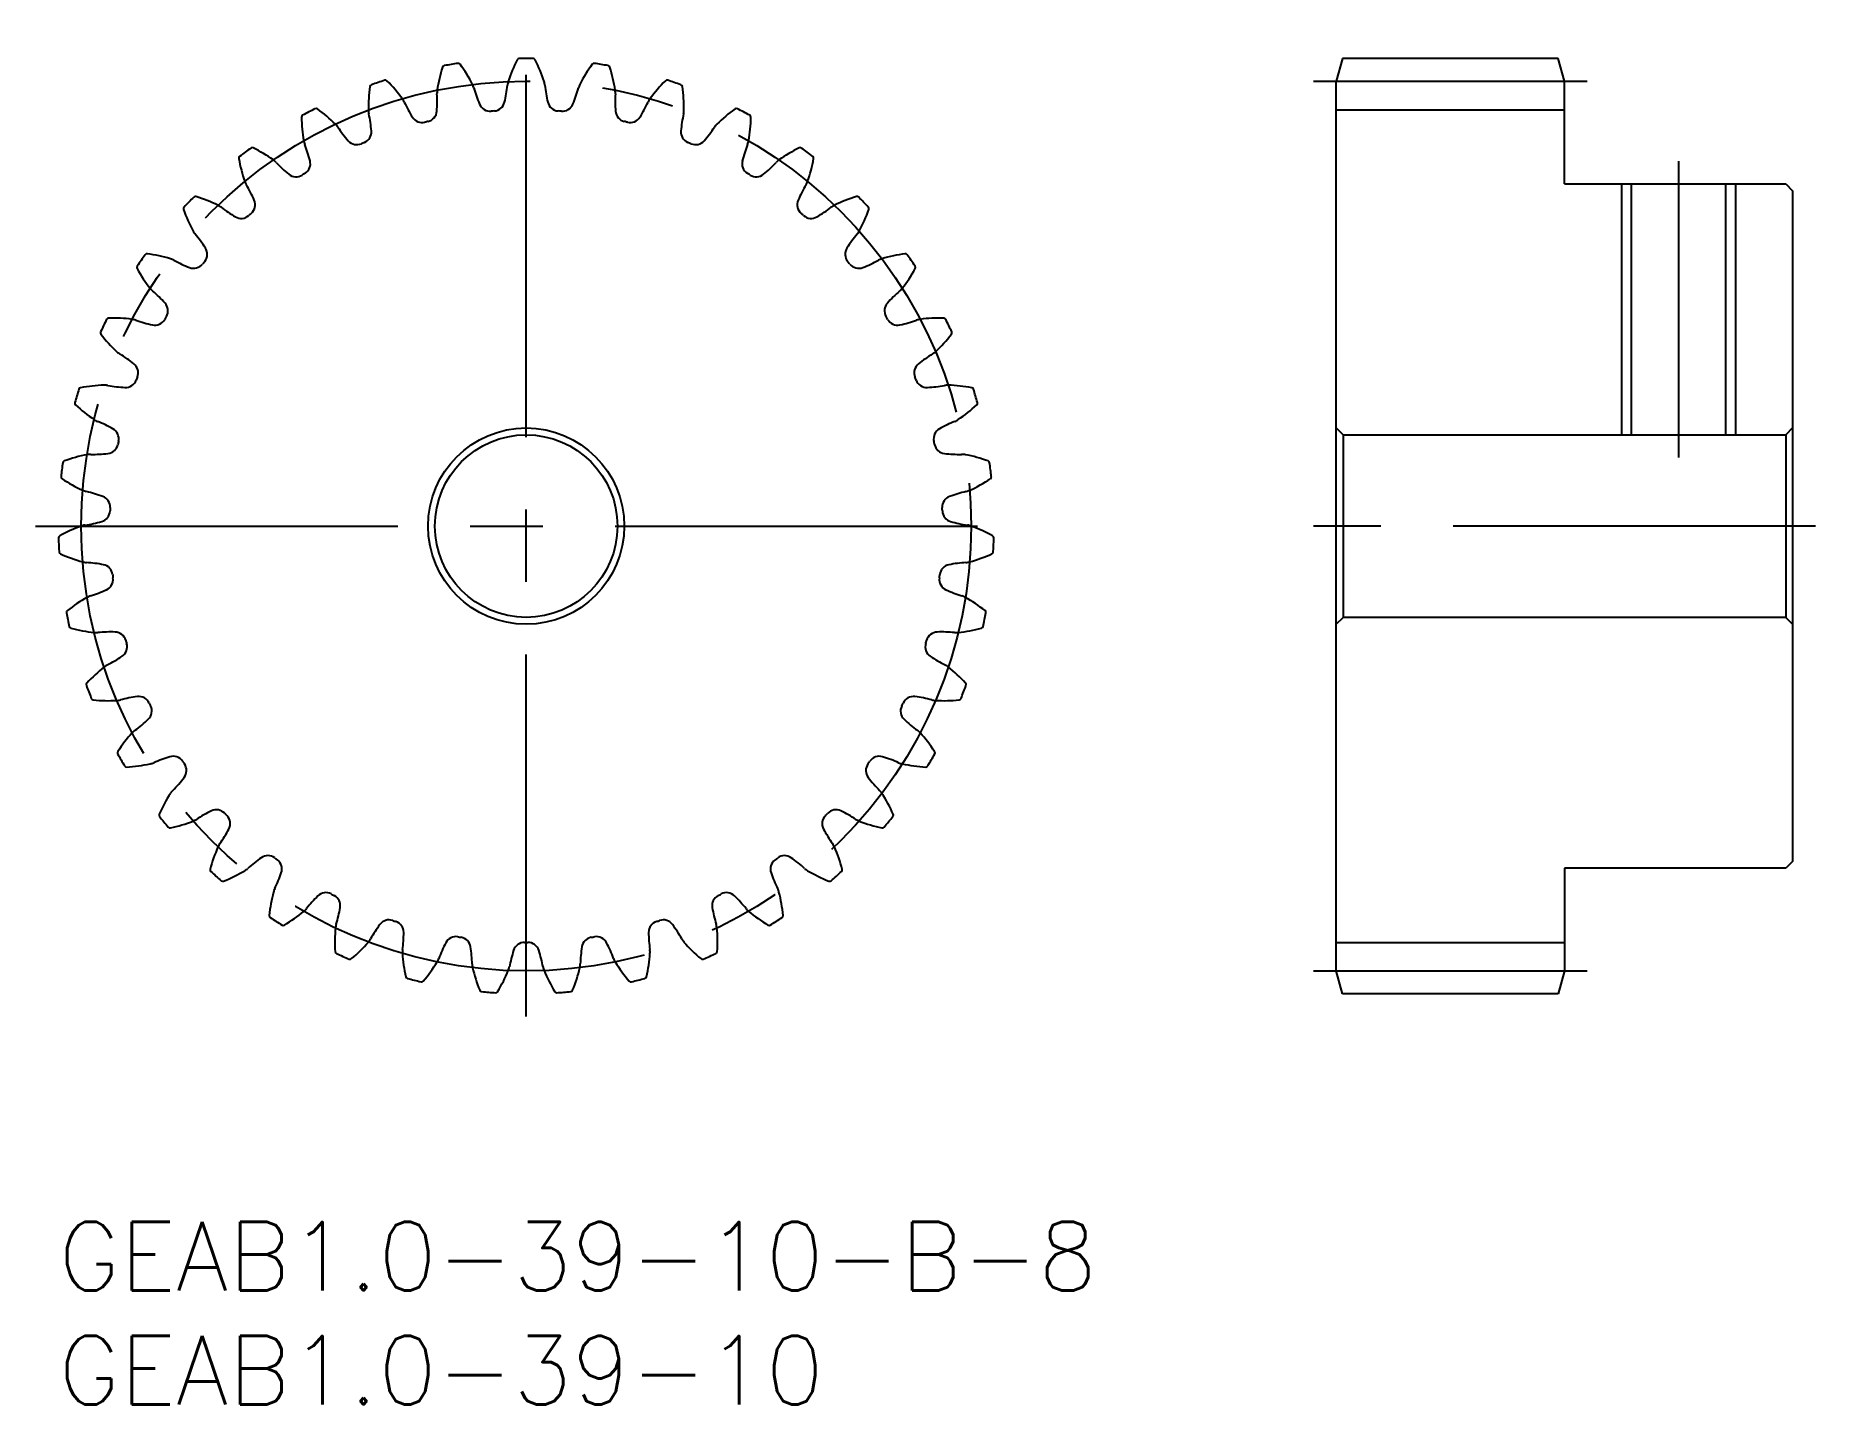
# Model space of a CAD drawing. Extents: x -1 to 77, y -8 to 52.
import ezdxf

# ---------------------------------------------------------------- set-up
doc = ezdxf.new("R2010")
doc.units = 0
doc.header["$LTSCALE"] = 0.5
doc.linetypes.add('CENTER', pattern=[50.8, 31.75, -6.35, 6.35, -6.35])
for name, color, linetype in [('MSM_CENTER', 1, 'CENTER'), ('MSM_CONTINUOUS', 7, 'CONTINUOUS'), ('MSM_NARROW', 5, 'CONTINUOUS'), ('MSM_PART_NUMBER', 7, 'CONTINUOUS')]:
    doc.layers.add(name, color=color, linetype=linetype)
doc.styles.get("Standard").update_dxf_attribs({"font": 'txt.shx', "height": 1, "bigfont": 'bigfont.shx'})

# ---------------------------------------------------------------- blocks, each defined once
blk = doc.blocks.new('*U2')
at = {"layer": 'MSM_PART_NUMBER'}
blk.add_text('GEAB1.0-39-10-B-8', height=3, dxfattribs=at).set_placement((0, -3))
blk = doc.blocks.new('*U3')
at = {"layer": 'MSM_PART_NUMBER'}
blk.add_text('GEAB1.0-39-10', height=3, dxfattribs=at).set_placement((0, -8))

msp = doc.modelspace()

# ---------------------------------------------------------------- linework, layer by layer
at = {"layer": 'MSM_CENTER'}
for p, q in [((20.5, 9), (20.5, 52)), ((55, 50), (67, 50)), ((71, 46.5), (71, 33.5)), ((-1, 30.5), (42, 30.5)), ((77, 30.5), (55, 30.5)), ((55, 11), (67, 11))]:
    msp.add_line(p, q, dxfattribs=at)
msp.add_circle((20.5, 30.5), 19.5, dxfattribs=at)
at = {"layer": 'MSM_CONTINUOUS'}
for p, q in [((56.268, 51), (56, 50)), ((65.732, 51), (56.268, 51)), ((66, 50), (65.732, 51)), ((56, 11), (56, 50)), ((66, 45.5), (66, 50)), ((56, 48.75), (66, 48.75)), ((66, 45.5), (75.7, 45.5)), ((68.933, 45.5), (68.933, 34.5)), ((73.067, 45.5), (73.067, 34.5)), ((75.7, 45.5), (76, 45.2)), ((76, 45.2), (76, 15.8)), ((56.3, 34.5), (56, 34.8)), ((56.3, 34.5), (56.3, 26.5)), ((56.3, 34.5), (75.7, 34.5)), ((76, 34.8), (75.7, 34.5)), ((75.7, 34.5), (75.7, 26.5)), ((56, 26.2), (56.3, 26.5)), ((75.7, 26.5), (56.3, 26.5)), ((75.7, 26.5), (76, 26.2)), ((76, 15.8), (75.7, 15.5)), ((66, 15.5), (66, 11)), ((75.7, 15.5), (66, 15.5)), ((56, 12.25), (66, 12.25)), ((56.268, 10), (56, 11)), ((66, 11), (65.732, 10)), ((65.732, 10), (56.268, 10))]:
    msp.add_line(p, q, dxfattribs=at)
for radius in [4.3, 4]:
    msp.add_circle((20.5, 30.5), radius, dxfattribs=at)
for centre, radius, start, end in [((20.5, 30.5), 20.5, 98.37835, 100.08319), ((17.528, 50.682), 0.1, 36.06412, 98.37835), ((12.354, 46.915), 6.5, 26.92308, 36.06412), ((25.907, 48.009), 6.5, 153.16665, 162.30769), ((20.197, 50.898), 0.1, 90.85242, 153.16663), ((20.5, 30.5), 20.5, 89.14758, 90.85242), ((20.803, 50.898), 0.1, 26.83335, 89.14758), ((15.093, 48.009), 6.5, 17.69231, 26.83335), ((28.646, 46.915), 6.5, 143.93589, 153.07692), ((23.472, 50.682), 0.1, 81.62165, 143.93591), ((20.5, 30.5), 20.5, 79.91681, 81.62165), ((20.5, 30.5), 20.5, 107.60912, 109.31396), ((14.329, 49.944), 0.1, 45.29488, 107.60913), ((9.826, 45.395), 6.5, 36.15385, 45.29488), ((23.029, 48.649), 6.5, 162.39742, 171.53846), ((16.928, 50.585), 0.1, 100.08319, 162.39744), ((20.5, 49.734), 0.824, 162.30766, 173.83574), ((20.5, 49.734), 0.824, 6.16426, 17.69233), ((24.072, 50.585), 0.1, 17.60251, 79.91681), ((17.971, 48.649), 6.5, 8.46154, 17.60258), ((31.174, 45.395), 6.5, 134.70512, 143.84615), ((26.671, 49.944), 0.1, 72.39088, 134.70514), ((20.5, 30.5), 20.5, 70.68604, 72.39088), ((20.085, 48.82), 6.5, 171.62819, 180.76923), ((13.753, 49.752), 0.1, 109.31396, 171.62821), ((14.409, 48.744), 0.824, 24.6258, 36.15387), ((10.6, 49.12), 6, 355.8654, 3.06653), ((17.415, 49.485), 0.824, 171.53843, 183.06651), ((17.415, 49.485), 0.824, 15.39503, 26.9231), ((23.994, 51.296), 6, 195.39501, 202.59614), ((13.715, 50.466), 6, 346.63463, 353.83576), ((27.285, 50.466), 6, 186.16424, 193.36537), ((17.006, 51.296), 6, 337.40386, 344.60499), ((23.585, 49.485), 0.824, 153.0769, 164.60497), ((30.4, 49.12), 6, 176.93347, 184.1346), ((23.585, 49.485), 0.824, 356.93349, 8.46156), ((26.591, 48.744), 0.824, 143.84613, 155.3742), ((27.247, 49.752), 0.1, 8.37181, 70.68604), ((20.915, 48.82), 6.5, 359.23077, 8.37181), ((10.752, 48.42), 0.1, 118.54473, 180.85898), ((17.151, 48.516), 6.5, 180.85896, 190), ((20.5, 30.5), 20.5, 116.83989, 118.54473), ((11.289, 48.702), 0.1, 54.52565, 116.83989), ((7.575, 43.49), 6.5, 45.38462, 54.52565), ((14.409, 48.744), 0.824, 180.7692, 192.29728), ((7.742, 47.29), 6, 5.09617, 12.2973), ((20.613, 51.587), 6, 204.62578, 211.82691), ((15.94, 48.687), 0.5, 211.82691, 284.07627), ((16.086, 48.723), 0.5, 283.61603, 355.8654), ((18.916, 49.183), 0.5, 202.59614, 274.8455), ((20.5, 30.5), 18.25, 94.38527, 94.8455), ((19.066, 49.195), 0.5, 274.38527, 346.63463), ((21.934, 49.195), 0.5, 193.36537, 265.61473), ((20.5, 30.5), 18.25, 85.1545, 85.61473), ((22.084, 49.183), 0.5, 265.15451, 337.40386), ((24.914, 48.723), 0.5, 184.1346, 256.38397), ((25.06, 48.687), 0.5, 255.92374, 328.17309), ((20.387, 51.587), 6, 328.17309, 335.37422), ((33.258, 47.29), 6, 167.7027, 174.90383), ((26.591, 48.744), 0.824, 347.70272, 359.2308), ((33.425, 43.49), 6.5, 125.47435, 134.61538), ((29.711, 48.702), 0.1, 63.16011, 125.47437), ((20.5, 30.5), 20.5, 61.45527, 63.16011), ((23.849, 48.516), 6.5, 350, 359.14104), ((30.248, 48.42), 0.1, 359.14104, 61.45527), ((11.562, 47.531), 0.824, 33.85657, 45.38464), ((17.229, 51.332), 6, 213.85655, 221.05768), ((13.22, 47.779), 0.5, 292.8468, 5.09617), ((20.5, 30.5), 18.25, 103.61603, 104.07627), ((20.5, 30.5), 18.25, 75.92373, 76.38397), ((27.78, 47.779), 0.5, 174.90383, 247.1532), ((23.771, 51.332), 6, 318.94232, 326.14345), ((29.438, 47.531), 0.824, 134.61536, 146.14343), ((20.5, 30.5), 20.5, 126.07066, 127.77549), ((8.489, 46.989), 0.1, 63.75642, 126.07066), ((5.659, 41.249), 6.5, 54.61538, 63.75642), ((11.562, 47.531), 0.824, 189.99997, 201.52805), ((5.214, 45.026), 6, 14.32694, 21.52807), ((13.081, 47.72), 0.5, 221.05768, 293.30704), ((20.5, 30.5), 18.25, 112.8468, 113.30704), ((20.5, 30.5), 18.25, 66.69296, 67.1532), ((27.919, 47.72), 0.5, 246.69297, 318.94232), ((35.786, 45.026), 6, 158.47193, 165.67306), ((29.438, 47.531), 0.824, 338.47195, 350.00003), ((35.341, 41.249), 6.5, 116.24358, 125.38461), ((32.511, 46.989), 0.1, 53.92934, 116.2436), ((20.5, 30.5), 20.5, 52.22451, 53.92934), ((8.004, 46.625), 0.1, 127.77549, 190.08975), ((14.305, 47.746), 6.5, 190.08973, 199.23077), ((8.945, 45.876), 0.824, 43.08734, 54.6154), ((13.929, 50.538), 6, 223.08732, 230.28845), ((10.542, 46.387), 0.5, 302.07757, 14.32694), ((30.458, 46.387), 0.5, 165.67306, 237.92243), ((27.071, 50.538), 6, 309.71155, 316.91268), ((32.055, 45.876), 0.824, 125.38459, 136.91266), ((26.695, 47.746), 6.5, 340.76923, 349.91027), ((32.996, 46.625), 0.1, 349.91027, 52.22451), ((8.945, 45.876), 0.824, 199.23074, 210.75882), ((3.081, 42.386), 6, 23.5577, 30.75884), ((10.415, 46.307), 0.5, 230.28845, 302.53781), ((20.5, 30.5), 18.25, 122.07757, 122.53781), ((20.5, 30.5), 18.25, 57.46219, 57.92243), ((30.585, 46.307), 0.5, 237.4622, 309.71155), ((37.919, 42.386), 6, 149.24116, 156.4423), ((32.055, 45.876), 0.824, 329.24118, 340.76926), ((5.579, 44.411), 0.1, 137.00626, 199.32052), ((20.5, 30.5), 20.5, 135.30143, 137.00626), ((5.999, 44.849), 0.1, 72.98719, 135.30143), ((4.127, 38.729), 6.5, 63.84615, 72.98719), ((6.629, 43.824), 0.824, 52.3181, 63.84617), ((10.8, 49.224), 6, 232.31809, 239.51922), ((8.123, 44.584), 0.5, 311.30834, 23.55771), ((32.877, 44.584), 0.5, 156.44229, 228.69166), ((30.2, 49.224), 6, 300.48078, 307.68191), ((34.371, 43.824), 0.824, 116.15383, 127.6819), ((36.873, 38.729), 6.5, 107.01281, 116.15385), ((35.001, 44.849), 0.1, 44.69857, 107.01283), ((20.5, 30.5), 20.5, 42.99374, 44.69857), ((35.421, 44.411), 0.1, 340.67943, 42.99374), ((11.618, 46.529), 6.5, 199.3205, 208.46154), ((8.01, 44.485), 0.5, 239.51922, 311.76858), ((20.5, 30.5), 18.25, 131.30834, 131.76858), ((20.5, 30.5), 18.25, 48.23142, 48.69166), ((32.99, 44.485), 0.5, 228.23143, 300.48078), ((29.382, 46.529), 6.5, 331.53846, 340.6795), ((6.629, 43.824), 0.824, 208.46151, 219.98959), ((1.4, 39.438), 6, 32.78847, 39.98961), ((39.6, 39.438), 6, 140.01039, 147.21153), ((34.371, 43.824), 0.824, 320.01041, 331.53849), ((20.5, 30.5), 20.5, 144.5322, 146.23703), ((3.885, 42.337), 0.1, 82.21789, 144.5322), ((3.019, 35.996), 6.5, 73.07692, 82.21796), ((4.671, 41.426), 0.824, 61.54887, 73.07695), ((7.922, 47.426), 6, 241.54886, 248.74999), ((6.024, 42.417), 0.5, 320.53911, 32.78847), ((34.976, 42.417), 0.5, 147.21153, 219.46089), ((33.078, 47.426), 6, 291.25001, 298.45114), ((36.329, 41.426), 0.824, 106.92305, 118.45113), ((37.981, 35.996), 6.5, 97.78204, 106.92308), ((37.115, 42.337), 0.1, 35.4678, 97.78206), ((20.5, 30.5), 20.5, 33.76297, 35.4678), ((3.541, 41.837), 0.1, 146.23703, 208.55129), ((9.162, 44.896), 6.5, 208.55127, 217.69231), ((5.929, 42.3), 0.5, 248.74999, 320.99935), ((20.5, 30.5), 18.25, 140.53911, 140.99935), ((20.5, 30.5), 18.25, 39.00065, 39.46089), ((35.071, 42.3), 0.5, 219.00066, 291.25001), ((31.838, 44.896), 6.5, 322.30769, 331.44873), ((37.459, 41.837), 0.1, 331.44873, 33.76297), ((4.671, 41.426), 0.824, 217.69228, 229.22036), ((0.214, 36.259), 6, 42.01924, 49.22038), ((40.786, 36.259), 6, 130.77962, 137.98076), ((36.329, 41.426), 0.824, 310.77964, 322.30772), ((4.3, 39.94), 0.5, 329.76988, 42.01924), ((36.7, 39.94), 0.5, 137.98076, 210.23012), ((1.942, 38.97), 0.1, 155.4678, 217.78206), ((20.5, 30.5), 20.5, 153.76297, 155.4678), ((2.202, 39.519), 0.1, 91.44866, 153.76297), ((2.364, 33.121), 6.5, 82.30769, 91.44873), ((3.123, 38.745), 0.824, 70.77964, 82.30771), ((5.37, 45.189), 6, 250.77962, 257.98076), ((4.225, 39.81), 0.5, 257.98076, 330.23012), ((20.5, 30.5), 18.25, 149.76988, 150.23012), ((20.5, 30.5), 18.25, 29.76988, 30.23012), ((36.775, 39.81), 0.5, 209.76989, 282.01924), ((35.63, 45.189), 6, 282.01924, 289.22038), ((37.877, 38.745), 0.824, 97.69228, 109.22036), ((38.636, 33.121), 6.5, 88.55127, 97.69231), ((38.798, 39.519), 0.1, 26.23703, 88.55129), ((20.5, 30.5), 20.5, 24.5322, 26.23703), ((39.058, 38.97), 0.1, 322.21789, 24.5322), ((7, 42.891), 6.5, 217.78204, 226.92308), ((34, 42.891), 6.5, 313.07692, 322.21796), ((3.123, 38.745), 0.824, 226.92306, 238.45113), ((-0.447, 32.93), 6, 51.25001, 58.45114), ((2.995, 37.219), 0.5, 339.00066, 51.25001), ((38.005, 37.219), 0.5, 128.74999, 200.99935), ((41.447, 32.93), 6, 121.54886, 128.74999), ((37.877, 38.745), 0.824, 301.54887, 313.07695), ((2.178, 30.177), 6.5, 91.53846, 100.6795), ((2.026, 35.851), 0.824, 80.01041, 91.53848), ((3.209, 42.572), 6, 260.01039, 267.21153), ((2.942, 37.078), 0.5, 267.21153, 339.46089), ((20.5, 30.5), 18.25, 159.00065, 159.46089), ((20.5, 30.5), 18.25, 20.53911, 20.99935), ((38.058, 37.078), 0.5, 200.53912, 272.78847), ((37.791, 42.572), 6, 272.78847, 279.98961), ((38.974, 35.851), 0.824, 88.46151, 99.98959), ((38.822, 30.177), 6.5, 79.3205, 88.46154), ((0.823, 35.884), 0.1, 164.69857, 227.01283), ((20.5, 30.5), 20.5, 162.99374, 164.69857), ((0.992, 36.467), 0.1, 100.67943, 162.99374), ((40.008, 36.467), 0.1, 17.00626, 79.32053), ((20.5, 30.5), 20.5, 15.30143, 17.00626), ((40.177, 35.884), 0.1, 312.98719, 15.30143), ((5.187, 40.565), 6.5, 227.01281, 236.15385), ((2.026, 35.851), 0.824, 236.15383, 247.6819), ((38.974, 35.851), 0.824, 292.3181, 303.84618), ((35.813, 40.565), 6.5, 303.84616, 312.98719), ((-0.566, 29.538), 6, 60.48078, 67.68191), ((2.144, 34.324), 0.5, 348.23142, 60.48078), ((38.856, 34.324), 0.5, 119.51922, 191.76858), ((41.566, 29.538), 6, 112.31809, 119.51922), ((2.467, 27.242), 6.5, 100.76923, 109.91027), ((1.407, 32.818), 0.824, 89.24118, 100.76925), ((1.497, 39.642), 6, 269.24116, 276.4423), ((2.114, 34.177), 0.5, 276.44229, 348.69166), ((20.5, 30.5), 18.25, 168.23142, 168.69166), ((20.5, 30.5), 18.25, 11.30834, 11.76858), ((38.886, 34.177), 0.5, 191.30835, 263.55771), ((39.503, 39.642), 6, 263.5577, 270.75884), ((39.593, 32.818), 0.824, 79.23075, 90.75882), ((38.533, 27.242), 6.5, 70.08973, 79.23077), ((20.5, 30.5), 20.5, 172.22451, 173.92934), ((0.288, 33.26), 0.1, 109.9102, 172.22451), ((40.712, 33.26), 0.1, 7.77549, 70.08975), ((20.5, 30.5), 20.5, 6.07066, 7.77549), ((0.214, 32.657), 0.1, 173.92934, 236.2436), ((3.771, 37.978), 6.5, 236.24358, 245.38462), ((1.407, 32.818), 0.824, 245.3846, 256.91266), ((-0.139, 26.171), 6, 69.71155, 76.91268), ((41.139, 26.171), 6, 103.08732, 110.28845), ((39.593, 32.818), 0.824, 283.08734, 294.61541), ((37.229, 37.978), 6.5, 294.61539, 303.75642), ((40.786, 32.657), 0.1, 303.75635, 6.07066), ((1.768, 31.33), 0.5, 357.46219, 69.71155), ((20.5, 30.5), 18.25, 177.46219, 177.92243), ((39.232, 31.33), 0.5, 110.28845, 182.53781), ((20.5, 30.5), 18.25, 2.07757, 2.53781), ((3.223, 24.392), 6.5, 110, 119.14104), ((1.282, 29.726), 0.824, 98.47195, 110.00002), ((0.277, 36.475), 6, 278.47193, 285.67306), ((1.762, 31.18), 0.5, 285.67306, 357.92243), ((39.238, 31.18), 0.5, 182.07758, 254.32694), ((40.723, 36.475), 6, 254.32694, 261.52807), ((39.718, 29.726), 0.824, 69.99997, 81.52805), ((37.777, 24.392), 6.5, 60.85896, 70), ((0.107, 29.982), 0.1, 119.14104, 181.45527), ((20.5, 30.5), 20.5, 181.45527, 183.16011), ((40.893, 29.982), 0.1, 358.54473, 60.85899), ((20.5, 30.5), 20.5, 356.83989, 358.54473), ((0.131, 29.375), 0.1, 183.16011, 245.47437), ((2.788, 35.198), 6.5, 245.47435, 254.61538), ((1.282, 29.726), 0.824, 254.61536, 266.14343), ((0.823, 22.917), 6, 78.94232, 86.14345), ((40.177, 22.917), 6, 93.85655, 101.05768), ((39.718, 29.726), 0.824, 273.85657, 285.38464), ((38.212, 35.198), 6.5, 285.38462, 294.52565), ((40.869, 29.375), 0.1, 294.52565, 356.83989), ((1.878, 28.315), 0.5, 6.69296, 78.94232), ((1.896, 28.165), 0.5, 294.90383, 7.1532), ((20.5, 30.5), 18.25, 186.69296, 187.1532), ((39.104, 28.165), 0.5, 172.84681, 245.09617), ((20.5, 30.5), 18.25, 352.8468, 353.30704), ((39.122, 28.315), 0.5, 101.05768, 173.30704), ((4.427, 21.7), 6.5, 119.23077, 128.37181), ((1.655, 26.653), 0.824, 107.70272, 119.23079), ((-0.42, 33.154), 6, 287.7027, 294.90383), ((41.42, 33.154), 6, 245.09617, 252.2973), ((39.345, 26.653), 0.824, 60.76921, 72.29728), ((36.573, 21.7), 6.5, 51.62819, 60.76923), ((0.454, 26.717), 0.1, 128.37174, 190.68604), ((20.5, 30.5), 20.5, 190.68604, 192.39088), ((20.5, 30.5), 20.5, 347.60912, 349.31396), ((40.546, 26.717), 0.1, 349.31396, 51.62821), ((0.575, 26.123), 0.1, 192.39088, 254.70514), ((2.263, 32.296), 6.5, 254.70512, 263.84615), ((1.655, 26.653), 0.824, 263.84613, 275.3742), ((2.294, 19.859), 6, 88.17309, 95.37422), ((2.469, 25.356), 0.5, 15.92373, 88.17309), ((38.531, 25.356), 0.5, 91.82691, 164.07627), ((38.706, 19.859), 6, 84.62578, 91.82691), ((39.345, 26.653), 0.824, 264.6258, 276.15387), ((38.737, 32.296), 6.5, 276.15385, 285.29488), ((40.425, 26.123), 0.1, 285.29488, 347.60912), ((2.511, 25.211), 0.5, 304.1346, 16.38397), ((20.5, 30.5), 18.25, 195.92373, 196.38397), ((38.489, 25.211), 0.5, 163.61604, 235.8654), ((20.5, 30.5), 18.25, 343.61603, 344.07627), ((6.046, 19.235), 6.5, 128.46154, 137.60258), ((2.516, 23.68), 0.824, 116.93349, 128.46156), ((-0.575, 29.764), 6, 296.93347, 304.1346), ((41.575, 29.764), 6, 235.8654, 243.06653), ((38.484, 23.68), 0.824, 51.53844, 63.06651), ((34.954, 19.235), 6.5, 42.39742, 51.53846), ((1.32, 23.551), 0.1, 137.60258, 199.91681), ((20.5, 30.5), 20.5, 199.91681, 201.62165), ((20.5, 30.5), 20.5, 338.37835, 340.08319), ((39.68, 23.551), 0.1, 340.08319, 42.39744), ((1.535, 22.983), 0.1, 201.62165, 263.93591), ((2.212, 29.347), 6.5, 263.93589, 273.07692), ((2.516, 23.68), 0.824, 273.0769, 284.60497), ((4.237, 17.076), 6, 97.40386, 104.60499), ((3.528, 22.53), 0.5, 25.1545, 97.40386), ((20.5, 30.5), 18.25, 205.1545, 205.61473), ((20.5, 30.5), 18.25, 334.38527, 334.8455), ((37.472, 22.53), 0.5, 82.59614, 154.8455), ((36.763, 17.076), 6, 75.39501, 82.59614), ((38.484, 23.68), 0.824, 255.39503, 266.9231), ((38.788, 29.347), 6.5, 266.92308, 276.06412), ((39.465, 22.983), 0.1, 276.06412, 338.37835), ((-0.184, 26.392), 6, 306.16424, 313.36537), ((3.593, 22.394), 0.5, 313.36537, 25.61473), ((37.407, 22.394), 0.5, 154.38528, 226.63463), ((41.184, 26.392), 6, 226.63463, 233.83576), ((8.041, 17.063), 6.5, 137.69231, 146.83335), ((3.843, 20.883), 0.824, 126.16426, 137.69233), ((37.157, 20.883), 0.824, 42.30767, 53.83574), ((32.959, 17.063), 6.5, 33.16665, 42.30769), ((2.683, 20.564), 0.1, 146.83335, 209.14758), ((20.5, 30.5), 20.5, 209.14758, 210.85242), ((6.601, 14.641), 6, 106.63463, 113.83576), ((5.026, 19.911), 0.5, 34.38527, 106.63463), ((35.974, 19.911), 0.5, 73.36537, 145.61473), ((34.399, 14.641), 6, 66.16424, 73.36537), ((20.5, 30.5), 20.5, 329.14758, 330.85242), ((38.317, 20.564), 0.1, 330.85242, 33.16668), ((2.987, 20.038), 0.1, 210.85242, 273.16663), ((2.633, 26.429), 6.5, 273.16665, 282.30769), ((3.843, 20.883), 0.824, 282.30766, 293.83574), ((20.5, 30.5), 18.25, 214.38527, 214.8455), ((5.112, 19.787), 0.5, 322.59614, 34.8455), ((35.888, 19.787), 0.5, 145.15451, 217.40386), ((20.5, 30.5), 18.25, 325.1545, 325.61473), ((37.157, 20.883), 0.824, 246.16426, 257.69233), ((38.367, 26.429), 6.5, 257.69231, 266.83335), ((38.013, 20.038), 0.1, 266.83335, 329.14758), ((10.357, 15.238), 6.5, 146.92308, 156.06412), ((5.601, 18.336), 0.824, 135.39503, 146.9231), ((0.743, 23.128), 6, 315.39501, 322.59614), ((40.257, 23.128), 6, 217.40386, 224.60499), ((35.399, 18.336), 0.824, 33.0769, 44.60497), ((30.643, 15.238), 6.5, 23.93589, 33.07692), ((9.325, 12.617), 6, 115.8654, 123.06653), ((6.925, 17.566), 0.5, 43.61604, 115.8654), ((34.075, 17.566), 0.5, 64.1346, 136.38397), ((31.675, 12.617), 6, 56.93347, 64.1346), ((4.508, 17.835), 0.1, 156.06412, 218.37835), ((20.5, 30.5), 20.5, 218.37835, 220.08319), ((4.892, 17.364), 0.1, 220.08319, 282.39745), ((3.518, 23.615), 6.5, 282.39742, 291.53846), ((5.601, 18.336), 0.824, 291.53844, 303.06651), ((2.181, 20.054), 6, 324.62578, 331.82691), ((20.5, 30.5), 18.25, 223.61603, 224.07627), ((7.03, 17.457), 0.5, 331.82691, 44.07627), ((33.97, 17.457), 0.5, 135.92373, 208.17309), ((38.819, 20.054), 6, 208.17309, 215.37422), ((20.5, 30.5), 18.25, 315.92373, 316.38397), ((35.399, 18.336), 0.824, 236.93349, 248.46157), ((37.482, 23.615), 6.5, 248.46154, 257.60258), ((36.108, 17.364), 0.1, 257.60258, 319.91681), ((20.5, 30.5), 20.5, 319.91681, 321.62165), ((36.492, 17.835), 0.1, 321.62165, 23.93591), ((12.937, 13.809), 6.5, 156.15385, 165.29488), ((7.746, 16.103), 0.824, 144.6258, 156.15387), ((33.254, 16.103), 0.824, 23.84613, 35.3742), ((28.063, 13.809), 6.5, 14.70512, 23.84615), ((12.338, 11.056), 6, 125.09617, 132.2973), ((9.176, 15.556), 0.5, 52.84681, 125.09617), ((20.5, 30.5), 18.25, 232.8468, 233.30704), ((9.296, 15.465), 0.5, 341.05768, 53.30704), ((31.704, 15.465), 0.5, 126.69296, 198.94232), ((20.5, 30.5), 18.25, 306.69296, 307.1532), ((31.824, 15.556), 0.5, 54.90383, 127.1532), ((28.662, 11.056), 6, 47.7027, 54.90383), ((6.747, 15.433), 0.1, 165.29488, 227.60912), ((20.5, 30.5), 20.5, 227.60912, 229.31396), ((7.201, 15.031), 0.1, 229.31396, 291.62822), ((4.842, 20.98), 6.5, 291.62819, 300.76923), ((7.746, 16.103), 0.824, 300.7692, 312.29728), ((4.094, 17.251), 6, 333.85655, 341.05768), ((36.906, 17.251), 6, 198.94232, 206.14345), ((33.254, 16.103), 0.824, 227.70272, 239.2308), ((36.158, 20.98), 6.5, 239.23077, 248.37181), ((33.799, 15.031), 0.1, 248.37174, 310.68604), ((20.5, 30.5), 20.5, 310.68604, 312.39088), ((34.253, 15.433), 0.1, 312.39088, 14.70514), ((15.712, 12.812), 6.5, 165.38462, 174.52565), ((10.22, 14.244), 0.824, 153.85657, 165.38464), ((15.563, 9.998), 6, 134.32694, 141.52807), ((11.72, 13.933), 0.5, 62.07758, 134.32694), ((20.5, 30.5), 18.25, 242.07757, 242.53781), ((11.853, 13.863), 0.5, 350.28845, 62.53781), ((29.147, 13.863), 0.5, 117.4622, 189.71155), ((20.5, 30.5), 18.25, 297.46219, 297.92243), ((29.28, 13.933), 0.5, 45.67306, 117.92243), ((25.437, 9.998), 6, 38.47193, 45.67306), ((30.78, 14.244), 0.824, 14.61536, 26.14343), ((25.288, 12.812), 6.5, 5.47435, 14.61538), ((9.342, 13.422), 0.1, 174.52565, 236.83989), ((20.5, 30.5), 20.5, 236.83989, 238.54473), ((6.572, 18.592), 6.5, 300.85896, 310), ((10.22, 14.244), 0.824, 309.99998, 321.52805), ((6.432, 14.791), 6, 343.08732, 350.28845), ((34.568, 14.791), 6, 189.71155, 196.91268), ((30.78, 14.244), 0.824, 218.47195, 230.00003), ((34.428, 18.592), 6.5, 230, 239.14104), ((20.5, 30.5), 20.5, 301.45527, 303.16011), ((31.658, 13.422), 0.1, 303.16011, 5.47437), ((9.855, 13.098), 0.1, 238.54473, 300.85893), ((18.612, 12.273), 6.5, 174.61539, 183.75642), ((12.961, 12.805), 0.824, 163.08734, 174.61541), ((18.916, 9.472), 6, 143.5577, 150.75884), ((14.491, 12.739), 0.5, 71.30835, 143.55771), ((20.5, 30.5), 18.25, 251.30834, 251.76858), ((14.634, 12.691), 0.5, 359.51922, 71.76858), ((9.134, 12.737), 6, 352.31809, 359.51922), ((17.418, 12.005), 0.5, 80.53912, 152.78847), ((20.5, 30.5), 18.25, 260.53911, 260.99935), ((20.5, 30.5), 18.25, 279.00065, 279.46089), ((23.582, 12.005), 0.5, 27.21153, 99.46089), ((26.366, 12.691), 0.5, 108.23143, 180.48078), ((31.866, 12.737), 6, 180.48078, 187.68191), ((20.5, 30.5), 18.25, 288.23142, 288.69166), ((26.509, 12.739), 0.5, 36.44229, 108.69166), ((22.084, 9.472), 6, 29.24116, 36.4423), ((28.039, 12.805), 0.824, 5.38459, 16.91266), ((22.388, 12.273), 6.5, 356.24358, 5.38461), ((31.145, 13.098), 0.1, 239.14104, 301.45527), ((12.226, 11.853), 0.1, 183.75635, 246.07066), ((20.5, 30.5), 20.5, 246.07066, 247.77549), ((8.662, 16.512), 6.5, 310.08973, 319.23077), ((12.961, 12.805), 0.824, 319.23075, 330.75882), ((15.897, 11.825), 0.824, 172.3181, 183.84618), ((21.56, 12.206), 6.5, 183.84616, 192.98719), ((22.309, 9.49), 6, 152.78847, 159.98961), ((17.567, 11.981), 0.5, 8.74999, 80.99935), ((12.131, 11.144), 6, 1.54886, 8.74999), ((25.656, 10.052), 6, 162.01924, 169.22038), ((20.425, 11.75), 0.5, 89.76989, 162.01924), ((20.5, 30.5), 18.25, 269.76988, 270.23012), ((20.575, 11.75), 0.5, 17.98076, 90.23012), ((15.344, 10.052), 6, 10.77962, 17.98076), ((28.869, 11.144), 6, 171.25001, 178.45114), ((23.433, 11.981), 0.5, 99.00065, 171.25001), ((18.691, 9.49), 6, 20.01039, 27.21153), ((19.44, 12.206), 6.5, 347.01281, 356.15384), ((25.103, 11.825), 0.824, 356.15382, 7.6819), ((28.039, 12.805), 0.824, 209.24118, 220.76926), ((32.338, 16.512), 6.5, 220.76923, 229.91027), ((20.5, 30.5), 20.5, 292.22451, 293.92934), ((28.774, 11.853), 0.1, 293.92934, 356.2436), ((12.784, 11.616), 0.1, 247.77549, 310.08976), ((11.06, 14.794), 6.5, 319.3205, 328.46154), ((15.897, 11.825), 0.824, 328.46152, 339.98959), ((18.952, 11.329), 0.824, 181.54887, 193.07695), ((24.481, 12.613), 6.5, 193.07692, 202.21796), ((13.701, 13.483), 6.5, 328.55127, 337.69231), ((18.952, 11.329), 0.824, 337.69228, 349.22036), ((22.048, 11.329), 0.824, 190.77964, 202.30772), ((27.299, 13.483), 6.5, 202.30769, 211.44873), ((16.519, 12.613), 6.5, 337.78204, 346.92308), ((22.048, 11.329), 0.824, 346.92305, 358.45113), ((25.103, 11.825), 0.824, 200.01041, 211.53849), ((29.94, 14.794), 6.5, 211.53846, 220.6795), ((28.216, 11.616), 0.1, 229.9102, 292.22451), ((15.324, 10.768), 0.1, 192.98712, 255.30143), ((20.5, 30.5), 20.5, 255.30143, 257.00626), ((15.913, 10.622), 0.1, 257.00626, 319.32053), ((18.556, 10.193), 0.1, 202.21796, 264.5322), ((22.444, 10.193), 0.1, 275.4678, 337.78206), ((25.087, 10.622), 0.1, 220.6795, 282.99374), ((20.5, 30.5), 20.5, 282.99374, 284.69857), ((25.676, 10.768), 0.1, 284.69857, 347.01283), ((20.5, 30.5), 20.5, 264.5322, 266.23703), ((19.161, 10.144), 0.1, 266.23703, 328.55129), ((21.839, 10.144), 0.1, 211.44873, 273.76297), ((20.5, 30.5), 20.5, 273.76297, 275.4678)]:
    msp.add_arc(centre, radius, start, end, dxfattribs=at)
at = {"layer": 'MSM_NARROW'}
for p, q in [((68.5, 45.5), (68.5, 34.5)), ((73.5, 45.5), (73.5, 34.5))]:
    msp.add_line(p, q, dxfattribs=at)

# ---------------------------------------------------------------- block references
at = {"layer": 'MSM_CONTINUOUS'}
for name in ['*U2', '*U3']:
    msp.add_blockref(name, (0, 0), dxfattribs=at)

doc.saveas('drawing.dxf')
